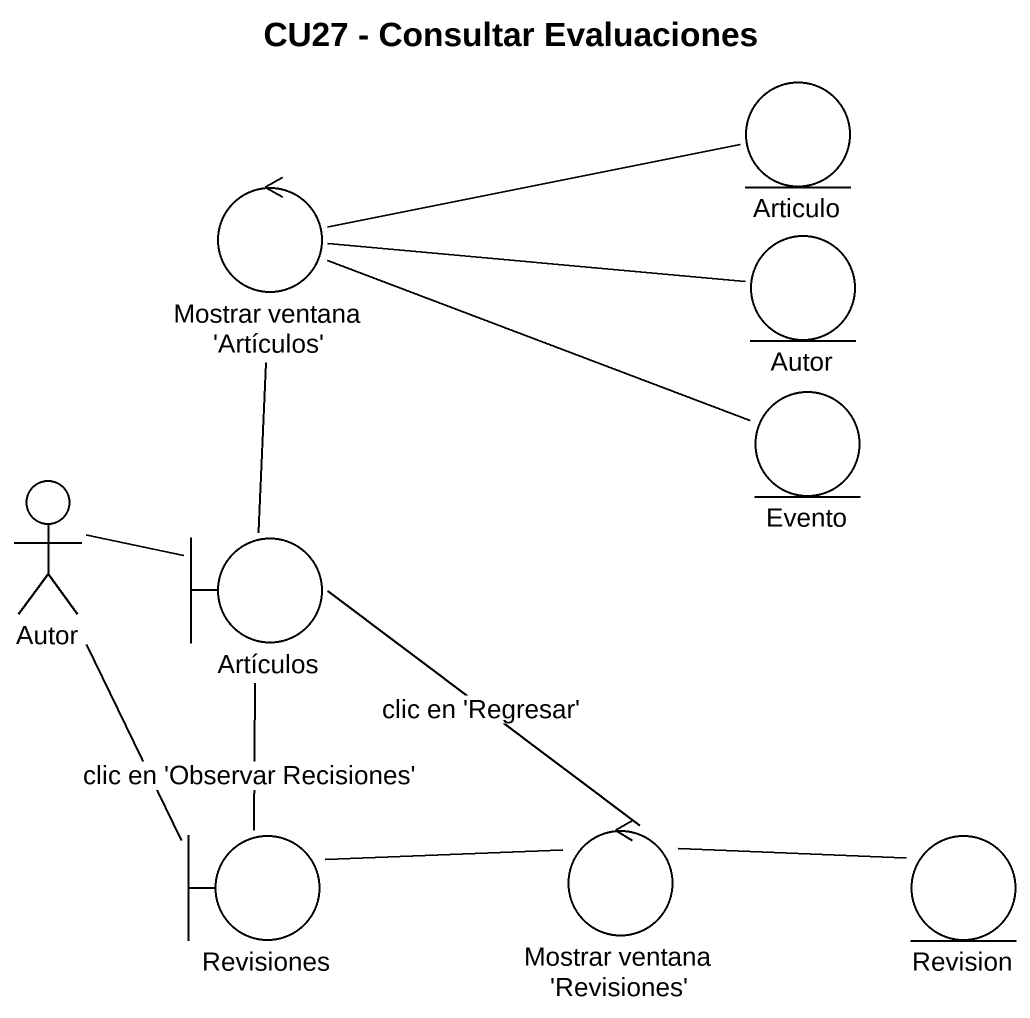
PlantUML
@startuml
title CU27 - Consultar Evaluaciones
entity Articulo
control "Mostrar ventana 'Artículos'" as Mostrar_ventana_Artículos
entity Autor
entity Evento
actor "Autor" as Autor_2
boundary Artículos
boundary Revisiones
control "Mostrar ventana 'Revisiones'" as Mostrar_ventana_Revisiones
entity Revision
Articulo -left- Mostrar_ventana_Artículos
Mostrar_ventana_Artículos -- Artículos
Autor -left- Mostrar_ventana_Artículos
Evento -left- Mostrar_ventana_Artículos
Autor_2 -right- Artículos
Autor_2 -- Revisiones
Artículos -- Revisiones : clic en 'Observar Recisiones'
Mostrar_ventana_Revisiones -up- Artículos : clic en 'Regresar'
Mostrar_ventana_Revisiones -left- Revisiones
Revision -left- Mostrar_ventana_Revisiones
@enduml
